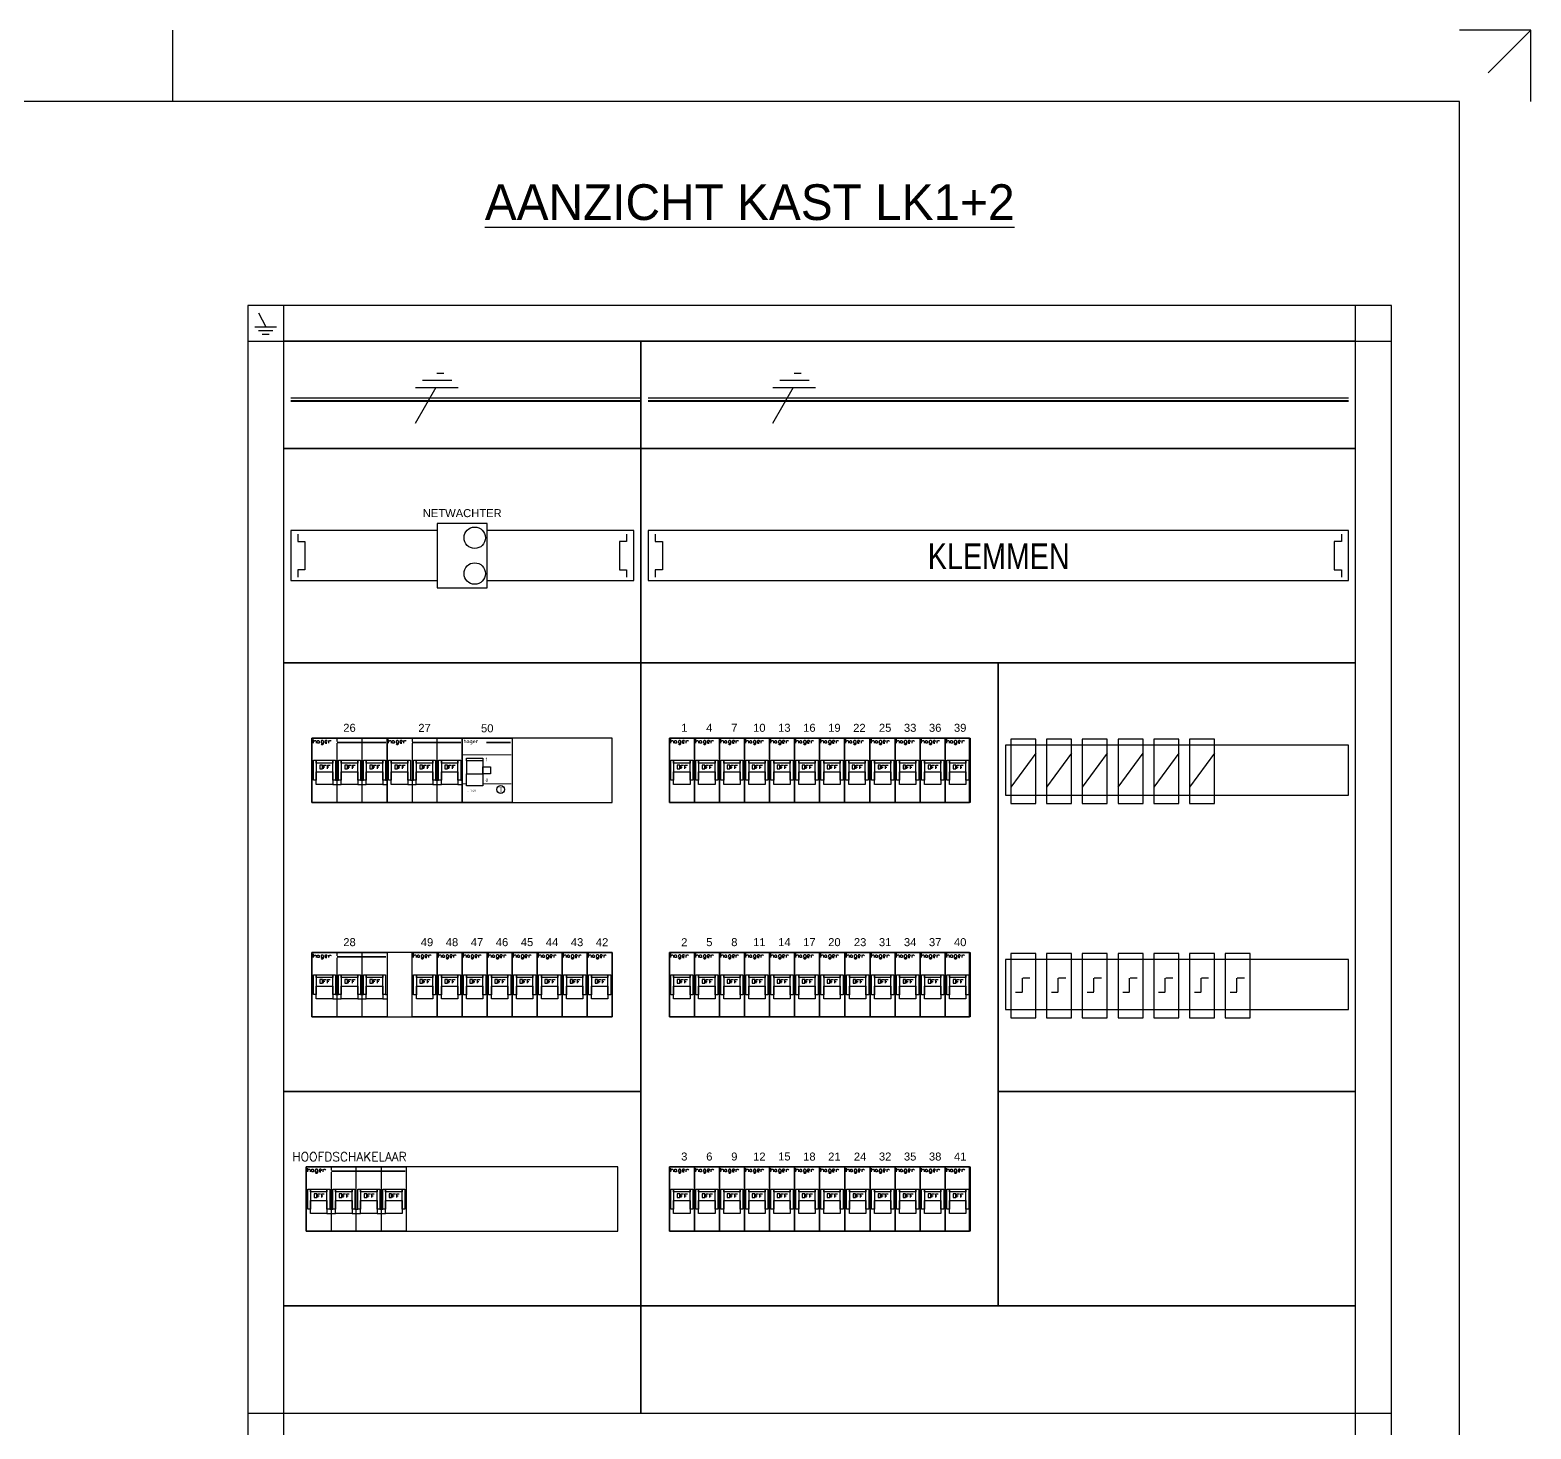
# Model space of a CAD drawing. Header units: millimetres. Extents: x 0 to 420, y 0 to 297.
# Drawn here: x 210 to 420, y 101.2 to 297 of the extents above; entities that cross this region are included whole.
import ezdxf
from ezdxf.enums import TextEntityAlignment as Align

# ---------------------------------------------------------------- set-up
doc = ezdxf.new("R2010")
doc.units = ezdxf.units.MM
doc.layers.get('0').update_dxf_attribs({"linetype": 'CONTINUOUS'})
for name, color, linetype in [('00att018', 1, 'CONTINUOUS'), ('00kad018', 1, 'CONTINUOUS'), ('00kad070', 5, 'CONTINUOUS'), ('BL$2----_KADER', 7, 'CONTINUOUS'), ('KAST AANZICHT', 1, 'CONTINUOUS'), ('Kast-aanzicht', 1, 'CONTINUOUS')]:
    doc.layers.add(name, color=color, linetype=linetype)
doc.styles.add('BURO-050', font='BUROFONT.shx', dxfattribs={"height": 5})
doc.styles.add('GREEN', font='txt')
doc.styles.add('NOOTER', font='arial.ttf')
doc.styles.add('ROMANS', font='romans', dxfattribs={"height": 2})
doc.styles.get("Standard").update_dxf_attribs({"font": 'ISOCP'})

# ---------------------------------------------------------------- blocks, each defined once
blk = doc.blocks.new('a3-windesheim-hor')
at = {"layer": '00kad018', "color": 1}
for p, q in [((230, 287), (230, 297)), ((420, 297), (410, 297)), ((420, 297), (414, 291)), ((420, 287), (420, 297))]:
    blk.add_line(p, q, dxfattribs=at)
at = {"layer": '00kad070', "color": 5}
for p, q in [((410, 287), (20, 287)), ((410, 10), (410, 287))]:
    blk.add_line(p, q, dxfattribs=at)
blk = doc.blocks.new('HAG08')
at = {"color": 0}
for p, q in [((-16.5, -3.5), (-16.5, -0.8)), ((-16.5, -0.8), (-16.5, -0.8)), ((-16.5, -2.6), (-15.6, -1.7)), ((-15.6, -1.7), (-15.2, -1.7)), ((-15.2, -1.7), (-14.7, -2.2)), ((-14.7, -2.2), (-14.7, -3.5)), ((-14.7, -3.5), (-14.7, -3.5)), ((-13.8, -2.2), (-13.4, -1.7)), ((-13.8, -3.1), (-13.8, -2.2)), ((-13.4, -3.5), (-13.8, -3.1)), ((-13.4, -1.7), (-13, -1.7)), ((-13, -3.5), (-13.4, -3.5)), ((-13, -1.7), (-12.5, -2.2)), ((-12.5, -3.1), (-13, -3.5)), ((-12.5, -2.2), (-12.5, -3.1)), ((-12.5, -3.1), (-12.1, -3.5)), ((-12.1, -3.5), (-12.1, -3.5)), ((-10.7, -1.7), (-11.2, -2.2)), ((-11.2, -2.2), (-11.2, -3.1)), ((-11.2, -3.1), (-10.7, -3.5)), ((-11.2, -3.9), (-10.7, -4.4)), ((-9.9, -1.7), (-10.7, -1.7)), ((-10.7, -3.5), (-9.4, -3.5)), ((-10.7, -4.4), (-9.9, -4.4)), ((-9.4, -2.2), (-9.9, -1.7)), ((-9.9, -4.4), (-9.4, -3.9)), ((-9.4, -3.9), (-9.4, -2.2)), ((-9.4, -3.5), (-9.4, -3.5)), ((-8.1, -1.7), (-8.5, -2.2)), ((-8.5, -2.2), (-8.5, -3.1)), ((-8.5, -2.6), (-7.2, -2.6)), ((-8.5, -3.1), (-8.1, -3.5)), ((-7.2, -1.7), (-8.1, -1.7)), ((-8.1, -3.5), (-7.2, -3.5)), ((-6.8, -2.2), (-7.2, -1.7)), ((-7.2, -2.6), (-6.8, -2.2)), ((-7.2, -3.5), (-7.2, -3.5)), ((-5.9, -1.7), (-5.9, -3.5)), ((-5.9, -2.6), (-5, -1.7)), ((-5.9, -3.5), (-5.9, -3.5)), ((-5, -1.7), (-4.6, -1.7)), ((-4.6, -1.7), (-4.1, -2.2)), ((-4.1, -2.2), (-4.1, -2.2)), ((-10.2, -18.8), (-12, -18.8)), ((-12, -18.8), (-12, -21.5)), ((-10.2, -21.5), (-10.2, -18.8)), ((-9.3, -21.5), (-9.3, -18.8)), ((-9.3, -18.8), (-7.6, -18.8)), ((-9.3, -20.2), (-8.5, -20.2)), ((-8.5, -20.2), (-8.5, -20.2)), ((-7.6, -18.8), (-7.6, -18.8)), ((-6.7, -21.5), (-6.7, -18.8)), ((-6.7, -18.8), (-4.9, -18.8)), ((-6.7, -20.2), (-5.8, -20.2)), ((-5.8, -20.2), (-5.8, -20.2)), ((-4.9, -18.8), (-4.9, -18.8)), ((-12, -21.5), (-10.2, -21.5)), ((-12, -21.5), (-12, -21.5))]:
    blk.add_line(p, q, dxfattribs=at)
for points in [[(-17.5, -45), (-17.5, 0), (0, 0), (0, -45)], [(-16.5, -29.5), (-16.5, -15.5), (-14.5, -15.5), (-14.5, -29.5)], [(-14.5, -17.5), (-14.5, -15.5), (-3, -15.5), (-3, -17.5)], [(-3, -29.5), (-3, -15.5), (-1, -15.5), (-1, -29.5)], [(-14.5, -32.5), (-14.5, -23.5), (-3, -23.5), (-3, -32.5)]]:
    blk.add_lwpolyline(points, close=True, dxfattribs=at)
blk = doc.blocks.new('HAG09')
at = {"color": 0}
for p, q in [((-52.5, 0), (-52.5, -2.4)), ((-35, -2.4), (-35, 0)), ((-17.5, 0), (-17.5, -2.4)), ((-69, -3.5), (-69, -0.8)), ((-69, -0.8), (-69, -0.8)), ((-69, -2.6), (-68.1, -1.7)), ((-68.1, -1.7), (-67.6, -1.7)), ((-67.6, -1.7), (-67.2, -2.2)), ((-67.2, -2.2), (-67.2, -3.5)), ((-67.2, -3.5), (-67.2, -3.5)), ((-66.3, -2.2), (-65.9, -1.7)), ((-66.3, -3.1), (-66.3, -2.2)), ((-65.9, -3.5), (-66.3, -3.1)), ((-65.9, -1.7), (-65.4, -1.7)), ((-65.4, -3.5), (-65.9, -3.5)), ((-65.4, -1.7), (-65, -2.2)), ((-65, -3.1), (-65.4, -3.5)), ((-65, -2.2), (-65, -3.1)), ((-65, -3.1), (-64.6, -3.5)), ((-64.6, -3.5), (-64.6, -3.5)), ((-63.2, -1.7), (-63.7, -2.2)), ((-63.7, -2.2), (-63.7, -3.1)), ((-63.7, -3.1), (-63.2, -3.5)), ((-63.7, -3.9), (-63.2, -4.4)), ((-62.3, -1.7), (-63.2, -1.7)), ((-63.2, -3.5), (-61.9, -3.5)), ((-63.2, -4.4), (-62.3, -4.4)), ((-61.9, -2.2), (-62.3, -1.7)), ((-62.3, -4.4), (-61.9, -3.9)), ((-61.9, -3.9), (-61.9, -2.2)), ((-61.9, -3.5), (-61.9, -3.5)), ((-60.6, -1.7), (-61, -2.2)), ((-61, -2.2), (-61, -3.1)), ((-61, -2.6), (-59.7, -2.6)), ((-61, -3.1), (-60.6, -3.5)), ((-59.7, -1.7), (-60.6, -1.7)), ((-60.6, -3.5), (-59.7, -3.5)), ((-59.2, -2.2), (-59.7, -1.7)), ((-59.7, -2.6), (-59.2, -2.2)), ((-59.7, -3.5), (-59.7, -3.5)), ((-58.4, -1.7), (-58.4, -3.5)), ((-58.4, -2.6), (-57.5, -1.7)), ((-58.4, -3.5), (-58.4, -3.5)), ((-57.5, -1.7), (-57, -1.7)), ((-57, -1.7), (-56.6, -2.2)), ((-56.6, -2.2), (-56.6, -2.2)), ((-52.5, -3.6), (-52.5, -45)), ((-35, -45), (-35, -3.6)), ((-17.5, -3.6), (-17.5, -45)), ((-62.7, -18.8), (-64.5, -18.8)), ((-64.5, -18.8), (-64.5, -21.5)), ((-62.7, -21.5), (-62.7, -18.8)), ((-61.8, -21.5), (-61.8, -18.8)), ((-61.8, -18.8), (-60.1, -18.8)), ((-61.8, -20.2), (-60.9, -20.2)), ((-60.9, -20.2), (-60.9, -20.2)), ((-60.1, -18.8), (-60.1, -18.8)), ((-59.2, -21.5), (-59.2, -18.8)), ((-59.2, -18.8), (-57.4, -18.8)), ((-59.2, -20.2), (-58.3, -20.2)), ((-58.3, -20.2), (-58.3, -20.2)), ((-57.4, -18.8), (-57.4, -18.8)), ((-45.2, -18.8), (-47, -18.8)), ((-47, -18.8), (-47, -21.5)), ((-45.2, -21.5), (-45.2, -18.8)), ((-44.3, -21.5), (-44.3, -18.8)), ((-44.3, -18.8), (-42.6, -18.8)), ((-44.3, -20.2), (-43.5, -20.2)), ((-43.5, -20.2), (-43.5, -20.2)), ((-42.6, -18.8), (-42.6, -18.8)), ((-41.7, -21.5), (-41.7, -18.8)), ((-41.7, -18.8), (-39.9, -18.8)), ((-41.7, -20.2), (-40.8, -20.2)), ((-40.8, -20.2), (-40.8, -20.2)), ((-39.9, -18.8), (-39.9, -18.8)), ((-27.7, -18.8), (-29.5, -18.8)), ((-29.5, -18.8), (-29.5, -21.5)), ((-27.7, -21.5), (-27.7, -18.8)), ((-26.9, -21.5), (-26.9, -18.8)), ((-26.9, -18.8), (-25.1, -18.8)), ((-26.9, -20.2), (-26, -20.2)), ((-26, -20.2), (-26, -20.2)), ((-25.1, -18.8), (-25.1, -18.8)), ((-24.2, -21.5), (-24.2, -18.8)), ((-24.2, -18.8), (-22.4, -18.8)), ((-24.2, -20.2), (-23.3, -20.2)), ((-23.3, -20.2), (-23.3, -20.2)), ((-22.4, -18.8), (-22.4, -18.8)), ((-10.3, -18.8), (-12, -18.8)), ((-12, -18.8), (-12, -21.5)), ((-10.3, -21.5), (-10.3, -18.8)), ((-9.4, -21.5), (-9.4, -18.8)), ((-9.4, -18.8), (-7.6, -18.8)), ((-9.4, -20.2), (-8.5, -20.2)), ((-8.5, -20.2), (-8.5, -20.2)), ((-7.6, -18.8), (-7.6, -18.8)), ((-6.7, -21.5), (-6.7, -18.8)), ((-6.7, -18.8), (-4.9, -18.8)), ((-6.7, -20.2), (-5.8, -20.2)), ((-5.8, -20.2), (-5.8, -20.2)), ((-4.9, -18.8), (-5, -18.8)), ((-64.5, -21.5), (-62.7, -21.5)), ((-64.5, -21.5), (-64.5, -21.5)), ((-53.5, -29.5), (-51.5, -29.5)), ((-47, -21.5), (-45.2, -21.5)), ((-47, -21.5), (-47, -21.5)), ((-36, -29.5), (-34, -29.5)), ((-29.5, -21.5), (-27.7, -21.5)), ((-29.5, -21.5), (-29.5, -21.5)), ((-18.5, -29.5), (-16.5, -29.5)), ((-12, -21.5), (-10.3, -21.5)), ((-12, -21.5), (-12, -21.5)), ((-55.5, -32.5), (-49.5, -32.5)), ((-38, -32.5), (-32, -32.5)), ((-20.5, -32.5), (-14.5, -32.5))]:
    blk.add_line(p, q, dxfattribs=at)
for points in [[(-70, -45), (-70, 0), (0, 0), (0, -45)], [(-69, -29.5), (-69, -15.5), (-67, -15.5), (-67, -29.5)], [(-67, -17.5), (-67, -15.5), (-55.5, -15.5), (-55.5, -17.5)], [(-55.5, -29.5), (-55.5, -15.5), (-53.5, -15.5), (-53.5, -29.5)], [(-51.5, -29.5), (-51.5, -15.5), (-49.5, -15.5), (-49.5, -29.5)], [(-49.5, -17.5), (-49.5, -15.5), (-38, -15.5), (-38, -17.5)], [(-38, -29.5), (-38, -15.5), (-36, -15.5), (-36, -29.5)], [(-34, -29.5), (-34, -15.5), (-32, -15.5), (-32, -29.5)], [(-32, -17.5), (-32, -15.5), (-20.5, -15.5), (-20.5, -17.5)], [(-20.5, -29.5), (-20.5, -15.5), (-18.5, -15.5), (-18.5, -29.5)], [(-16.5, -29.5), (-16.5, -15.5), (-14.5, -15.5), (-14.5, -29.5)], [(-14.5, -17.5), (-14.5, -15.5), (-3, -15.5), (-3, -17.5)], [(-3, -29.5), (-3, -15.5), (-1, -15.5), (-1, -29.5)], [(-67, -32.5), (-67, -23.5), (-55.5, -23.5), (-55.5, -32.5)], [(-49.5, -32.5), (-49.5, -23.5), (-38, -23.5), (-38, -32.5)], [(-32, -32.5), (-32, -23.5), (-20.5, -23.5), (-20.5, -32.5)], [(-14.5, -32.5), (-14.5, -23.5), (-3, -23.5), (-3, -32.5)]]:
    blk.add_lwpolyline(points, close=True, dxfattribs=at)
at = {"color": 0, "const_width": 1.2}
blk.add_lwpolyline([(-52.5, -3), (-0.7, -3)], dxfattribs=at)
blk = doc.blocks.new('HAG07')
at = {"color": 0}
for p, q in [((0.22, 8.85), (0.22, 9.42)), ((0.22, 9.42), (0.22, 9.42)), ((0.22, 9.04), (0.41, 9.23)), ((0.41, 9.23), (0.5, 9.23)), ((0.5, 9.23), (0.6, 9.14)), ((0.6, 9.14), (0.6, 8.85)), ((0.79, 9.14), (0.88, 9.23)), ((0.79, 8.95), (0.79, 9.14)), ((0.88, 9.23), (0.97, 9.23)), ((0.97, 9.23), (1.07, 9.14)), ((1.07, 9.14), (1.07, 8.95)), ((1.44, 9.23), (1.35, 9.14)), ((1.35, 9.14), (1.35, 8.95)), ((1.63, 9.23), (1.44, 9.23)), ((1.73, 9.14), (1.63, 9.23)), ((1.73, 8.76), (1.73, 9.14)), ((2.01, 9.23), (1.92, 9.14)), ((1.92, 9.14), (1.92, 8.95)), ((1.92, 9.04), (2.2, 9.04)), ((2.2, 9.23), (2.01, 9.23)), ((2.29, 9.14), (2.2, 9.23)), ((2.2, 9.04), (2.29, 9.14)), ((2.48, 9.23), (2.48, 8.85)), ((2.48, 9.04), (2.67, 9.23)), ((2.67, 9.23), (2.76, 9.23)), ((2.76, 9.23), (2.86, 9.14)), ((2.86, 9.14), (2.86, 9.14)), ((3.73, 9.6), (3.73, 9.09)), ((7.47, 9.09), (7.47, 9.6)), ((0.6, 8.85), (0.6, 8.85)), ((0.88, 8.85), (0.79, 8.95)), ((0.97, 8.85), (0.88, 8.85)), ((1.07, 8.95), (0.97, 8.85)), ((1.07, 8.95), (1.16, 8.85)), ((1.16, 8.85), (1.16, 8.85)), ((1.35, 8.95), (1.44, 8.85)), ((1.35, 8.76), (1.44, 8.66)), ((1.44, 8.85), (1.73, 8.85)), ((1.44, 8.66), (1.63, 8.66)), ((1.63, 8.66), (1.73, 8.76)), ((1.73, 8.85), (1.73, 8.85)), ((1.92, 8.95), (2.01, 8.85)), ((2.01, 8.85), (2.2, 8.85)), ((2.2, 8.85), (2.2, 8.85)), ((2.48, 8.85), (2.48, 8.85)), ((3.73, 8.83), (3.73, 0)), ((7.47, 0), (7.47, 8.83)), ((1.56, 5.58), (1.18, 5.58)), ((1.18, 5.58), (1.18, 5.01)), ((1.18, 5.01), (1.56, 5.01)), ((1.18, 5.01), (1.18, 5.01)), ((1.56, 5.01), (1.56, 5.58)), ((1.74, 5.01), (1.74, 5.58)), ((1.74, 5.58), (2.12, 5.58)), ((1.74, 5.3), (1.93, 5.3)), ((1.93, 5.3), (1.93, 5.3)), ((2.12, 5.58), (2.12, 5.58)), ((2.31, 5.01), (2.31, 5.58)), ((2.31, 5.58), (2.69, 5.58)), ((2.31, 5.3), (2.5, 5.3)), ((2.5, 5.3), (2.5, 5.3)), ((2.69, 5.58), (2.69, 5.58)), ((5.29, 5.58), (4.91, 5.58)), ((4.91, 5.58), (4.91, 5.01)), ((4.91, 5.01), (5.29, 5.01)), ((4.91, 5.01), (4.91, 5.01)), ((5.29, 5.01), (5.29, 5.58)), ((5.47, 5.01), (5.47, 5.58)), ((5.47, 5.58), (5.85, 5.58)), ((5.47, 5.3), (5.66, 5.3)), ((5.66, 5.3), (5.66, 5.3)), ((5.85, 5.58), (5.85, 5.58)), ((6.04, 5.01), (6.04, 5.58)), ((6.04, 5.58), (6.42, 5.58)), ((6.04, 5.3), (6.23, 5.3)), ((6.23, 5.3), (6.23, 5.3)), ((6.42, 5.58), (6.42, 5.58)), ((9.02, 5.58), (8.64, 5.58)), ((8.64, 5.58), (8.64, 5.01)), ((8.64, 5.01), (9.02, 5.01)), ((8.64, 5.01), (8.64, 5.01)), ((9.02, 5.01), (9.02, 5.58)), ((9.2, 5.01), (9.2, 5.58)), ((9.2, 5.58), (9.58, 5.58)), ((9.2, 5.3), (9.39, 5.3)), ((9.39, 5.3), (9.39, 5.3)), ((9.58, 5.58), (9.58, 5.58)), ((9.77, 5.01), (9.77, 5.58)), ((9.77, 5.58), (10.15, 5.58)), ((9.77, 5.3), (9.96, 5.3)), ((9.96, 5.3), (9.96, 5.3)), ((10.15, 5.58), (10.15, 5.58)), ((3.09, 2.67), (4.37, 2.67)), ((3.52, 3.31), (3.95, 3.31)), ((6.83, 2.67), (8.11, 2.67)), ((7.25, 3.31), (7.68, 3.31)), ((10.56, 2.67), (11.2, 2.67)), ((10.99, 3.31), (11.2, 3.31))]:
    blk.add_line(p, q, dxfattribs=at)
for points in [[(0, 0), (0, 9.6), (11.2, 9.6), (11.2, 0)], [(0.21, 3.31), (0.21, 6.29), (0.64, 6.29), (0.64, 3.31)], [(0.64, 5.87), (0.64, 6.29), (3.09, 6.29), (3.09, 5.87)], [(0.64, 2.67), (0.64, 4.59), (3.09, 4.59), (3.09, 2.67)], [(3.09, 3.31), (3.09, 6.29), (3.52, 6.29), (3.52, 3.31)], [(3.95, 3.31), (3.95, 6.29), (4.37, 6.29), (4.37, 3.31)], [(4.37, 5.87), (4.37, 6.29), (6.83, 6.29), (6.83, 5.87)], [(4.37, 2.67), (4.37, 4.59), (6.83, 4.59), (6.83, 2.67)], [(6.83, 3.31), (6.83, 6.29), (7.25, 6.29), (7.25, 3.31)], [(7.68, 3.31), (7.68, 6.29), (8.11, 6.29), (8.11, 3.31)], [(8.11, 5.87), (8.11, 6.29), (10.56, 6.29), (10.56, 5.87)], [(8.11, 2.67), (8.11, 4.59), (10.56, 4.59), (10.56, 2.67)], [(10.56, 3.31), (10.56, 6.29), (10.99, 6.29), (10.99, 3.31)]]:
    blk.add_lwpolyline(points, close=True, dxfattribs=at)
at = {"color": 0, "const_width": 0.256}
blk.add_lwpolyline([(3.73, 8.96), (11.05, 8.96)], dxfattribs=at)
blk = doc.blocks.new('HAG06')
at = {"color": 0}
for p, q in [((-32.000023, -16.000013), (-32.000023, -25.000013)), ((-20.500021, -16.000011), (-20.500021, -25.000011))]:
    blk.add_line(p, q, dxfattribs=at)
for points in [[(-35.000023, -45.000046), (-35.000023, -0.000004), (0, 0), (0.000008, -45.000046)], [(-32.000023, -16.000011), (-32.000023, -14.000013), (-20.500021, -14.000013), (-20.500021, -16.000011)], [(-20.500021, -25.000011), (-20.500021, -20.000011), (-15.000019, -20.000011), (-15.000019, -25.000011)], [(-32.000023, -33.500015), (-32.000023, -25.000011), (-20.500021, -25.000011), (-20.500021, -33.500015)]]:
    blk.add_lwpolyline(points, close=True, dxfattribs=at)
for points, const_width in [([(-18.040416, -3.000011), (-1.000008, -3.000015)], 1.2), ([(-34.500023, -11.700043), (-0.500019, -11.700043)], 0.7), ([(-34.500023, -32.10004), (-32.000023, -32.10004)], 0.7), ([(-20.500021, -32.10004), (-0.500015, -32.10004)], 0.7)]:
    blk.add_lwpolyline(points, dxfattribs=dict(at, const_width=const_width))
blk.add_circle((-8.000008, -36.000046), 2.750001, dxfattribs=at)
for s, height, p in [('hager', 2.652707, (-34.000023, -3.500015)), ('1', 2.518582, (-18.600019, -16.200043)), ('0', 2.518582, (-18.600019, -30.800045)), ('U 740', 1.538418, (-31.600025, -37.600044)), ('T', 3.5, (-9.300018, -38.000046))]:
    blk.add_text(s, height=height, dxfattribs=at).set_placement(p)

msp = doc.modelspace()

# ---------------------------------------------------------------- linework, layer by layer
at = {"layer": 'KAST AANZICHT', "color": 1, "linetype": 'Continuous'}
for p, q in [((400.47, 258.44), (240.47, 258.44)), ((240.47, 258.44), (240.47, 98.44)), ((245.47, 258.44), (245.47, 98.44)), ((395.47, 98.44), (395.47, 258.44)), ((400.47, 98.44), (400.47, 258.44)), ((241.97, 257.44), (242.97, 255.44)), ((241.47, 255.44), (244.47, 255.44)), ((241.97, 254.94), (243.97, 254.94)), ((242.47, 254.44), (243.47, 254.44)), ((240.47, 253.44), (400.47, 253.44)), ((264.91, 247.98), (269.03, 247.98)), ((266.91, 248.98), (267.91, 248.98)), ((314.91, 247.98), (319.03, 247.98)), ((316.91, 248.98), (317.91, 248.98)), ((263.91, 241.98), (266.83, 247.02)), ((263.91, 246.98), (269.91, 246.98)), ((313.91, 241.98), (316.83, 247.02)), ((313.91, 246.98), (319.91, 246.98)), ((295.47, 245.46), (246.47, 245.46)), ((295.47, 245.12), (246.47, 245.12)), ((295.47, 245.02), (246.47, 245.02)), ((394.47, 245.46), (296.47, 245.46)), ((394.47, 245.12), (296.47, 245.12)), ((394.47, 245.02), (296.47, 245.02)), ((247.47, 226.44), (247.47, 225.44)), ((247.47, 225.44), (248.47, 225.44)), ((248.47, 225.44), (248.47, 221.44)), ((293.47, 225.44), (292.47, 225.44)), ((292.47, 225.44), (292.47, 221.44)), ((293.47, 226.44), (293.47, 225.44)), ((297.47, 226.44), (297.47, 225.44)), ((297.47, 225.44), (298.47, 225.44)), ((298.47, 225.44), (298.47, 221.44)), ((393.47, 225.44), (392.47, 225.44)), ((392.47, 225.44), (392.47, 221.44)), ((393.47, 226.44), (393.47, 225.44)), ((248.47, 221.44), (247.47, 221.44)), ((247.47, 221.44), (247.47, 220.44)), ((292.47, 221.44), (293.47, 221.44)), ((293.47, 221.44), (293.47, 220.44)), ((298.47, 221.44), (297.47, 221.44)), ((297.47, 221.44), (297.47, 220.44)), ((392.47, 221.44), (393.47, 221.44)), ((393.47, 221.44), (393.47, 220.44)), ((347.26, 191.06), (350.76, 195.82)), ((352.26, 191.06), (355.76, 195.82)), ((357.26, 191.06), (360.76, 195.82)), ((362.26, 191.06), (365.76, 195.82)), ((367.26, 191.06), (370.76, 195.82)), ((372.26, 191.06), (375.76, 195.82)), ((348.84, 162.38), (348.84, 164.3)), ((348.9, 164.34), (349.9, 164.34)), ((353.84, 162.38), (353.84, 164.3)), ((353.9, 164.34), (354.9, 164.34)), ((358.84, 162.38), (358.84, 164.3)), ((358.9, 164.34), (359.9, 164.34)), ((363.84, 162.38), (363.84, 164.3)), ((363.9, 164.34), (364.9, 164.34)), ((368.84, 162.38), (368.84, 164.3)), ((368.9, 164.34), (369.9, 164.34)), ((373.84, 162.38), (373.84, 164.3)), ((373.9, 164.34), (374.9, 164.34)), ((378.84, 162.38), (378.84, 164.3)), ((378.9, 164.34), (379.9, 164.34)), ((347.9, 162.34), (348.84, 162.34)), ((352.9, 162.34), (353.84, 162.34)), ((357.9, 162.34), (358.84, 162.34)), ((362.9, 162.34), (363.84, 162.34)), ((367.9, 162.34), (368.84, 162.34)), ((372.9, 162.34), (373.84, 162.34)), ((377.9, 162.34), (378.84, 162.34)), ((240.47, 103.44), (400.47, 103.44))]:
    msp.add_line(p, q, dxfattribs=at)
for points in [[(245.47, 238.44), (295.47, 238.44), (295.47, 253.44), (245.47, 253.44)], [(295.47, 238.44), (395.47, 238.44), (395.47, 253.44), (295.47, 253.44)], [(245.47, 208.44), (295.47, 208.44), (295.47, 238.44), (245.47, 238.44)], [(295.47, 208.44), (395.47, 208.44), (395.47, 238.44), (295.47, 238.44)], [(266.97, 218.94), (273.97, 218.94), (273.97, 227.94), (266.97, 227.94)], [(296.47, 219.94), (394.47, 219.94), (394.47, 226.94), (296.47, 226.94)], [(245.47, 148.44), (295.47, 148.44), (295.47, 208.44), (245.47, 208.44)], [(295.47, 118.44), (345.47, 118.44), (345.47, 208.44), (295.47, 208.44)], [(345.47, 148.44), (395.47, 148.44), (395.47, 208.44), (345.47, 208.44)], [(249.45, 188.9), (291.45, 188.9), (291.45, 197.9), (249.45, 197.9)], [(299.45, 188.9), (341.45, 188.9), (341.45, 197.9), (299.45, 197.9)], [(347.22, 188.76), (350.72, 188.76), (350.72, 197.76), (347.22, 197.76)], [(352.22, 188.76), (355.72, 188.76), (355.72, 197.76), (352.22, 197.76)], [(357.22, 188.76), (360.72, 188.76), (360.72, 197.76), (357.22, 197.76)], [(362.22, 188.76), (365.72, 188.76), (365.72, 197.76), (362.22, 197.76)], [(367.22, 188.76), (370.72, 188.76), (370.72, 197.76), (367.22, 197.76)], [(372.22, 188.76), (375.72, 188.76), (375.72, 197.76), (372.22, 197.76)], [(346.47, 189.94), (394.47, 189.94), (394.47, 196.94), (346.47, 196.94)], [(346.47, 189.94), (394.47, 189.94), (394.47, 196.94), (346.47, 196.94)], [(249.45, 158.9), (291.45, 158.9), (291.45, 167.9), (249.45, 167.9)], [(299.45, 158.9), (341.45, 158.9), (341.45, 167.9), (299.45, 167.9)], [(346.47, 159.94), (394.47, 159.94), (394.47, 166.94), (346.47, 166.94)], [(346.47, 159.94), (394.47, 159.94), (394.47, 166.94), (346.47, 166.94)], [(347.22, 158.76), (350.72, 158.76), (350.72, 167.76), (347.22, 167.76)], [(352.22, 158.76), (355.72, 158.76), (355.72, 167.76), (352.22, 167.76)], [(357.22, 158.76), (360.72, 158.76), (360.72, 167.76), (357.22, 167.76)], [(362.22, 158.76), (365.72, 158.76), (365.72, 167.76), (362.22, 167.76)], [(367.22, 158.76), (370.72, 158.76), (370.72, 167.76), (367.22, 167.76)], [(372.22, 158.76), (375.72, 158.76), (375.72, 167.76), (372.22, 167.76)], [(377.22, 158.76), (380.72, 158.76), (380.72, 167.76), (377.22, 167.76)], [(245.47, 118.44), (295.47, 118.44), (295.47, 148.44), (245.47, 148.44)], [(345.47, 118.44), (395.47, 118.44), (395.47, 148.44), (345.47, 148.44)], [(248.65, 128.9), (292.25, 128.9), (292.25, 137.9), (248.65, 137.9)], [(299.45, 128.9), (341.45, 128.9), (341.45, 137.9), (299.45, 137.9)], [(245.47, 103.44), (295.47, 103.44), (295.47, 118.44), (245.47, 118.44)], [(295.47, 103.44), (395.47, 103.44), (395.47, 118.44), (295.47, 118.44)]]:
    msp.add_lwpolyline(points, close=True, dxfattribs=at)
for points in [[(266.97, 226.94), (246.47, 226.94), (246.47, 219.94), (266.97, 219.94)], [(273.97, 219.94), (294.47, 219.94), (294.47, 226.94), (273.97, 226.94)]]:
    msp.add_lwpolyline(points, dxfattribs=at)
at = {"layer": 'KAST AANZICHT'}
for centre in [(272.22, 225.94), (272.22, 220.94)]:
    msp.add_circle(centre, 1.5, dxfattribs=at)

# ---------------------------------------------------------------- block references
at = {"layer": '00att018', "xscale": 0.1996429433668394, "yscale": 0.1996429433668394, "zscale": 0.1996429433668394}
msp.add_blockref('HAG06', (277.44, 197.9), dxfattribs=at)
at = {"layer": 'BL$2----_KADER'}
msp.add_blockref('a3-windesheim-hor', (0, 0), dxfattribs=at)
at = {"layer": 'KAST AANZICHT'}
for name, p, xscale, yscale, zscale in [('HAG07', (249.45, 188.9), 0.9375, 0.9375, 0.9375), ('HAG07', (259.95, 188.9), 0.9375, 0.9375, 0.9375), ('HAG08', (302.95, 197.9), 0.2000000000000455, 0.2000000000000455, 0.2000000000000455), ('HAG08', (306.45, 197.9), 0.2000000000000455, 0.2000000000000455, 0.2000000000000455), ('HAG08', (309.95, 197.9), 0.2000000000000455, 0.2000000000000455, 0.2000000000000455), ('HAG08', (313.45, 197.9), 0.2000000000000455, 0.2000000000000455, 0.2000000000000455), ('HAG08', (316.95, 197.9), 0.2000000000000455, 0.2000000000000455, 0.2000000000000455), ('HAG08', (320.45, 197.9), 0.2000000000000455, 0.2000000000000455, 0.2000000000000455), ('HAG08', (323.95, 197.9), 0.2000000000000455, 0.2000000000000455, 0.2000000000000455), ('HAG08', (327.45, 197.9), 0.2000000000000455, 0.2000000000000455, 0.2000000000000455), ('HAG08', (331.05, 197.9), 0.2000000000000455, 0.2000000000000455, 0.2000000000000455), ('HAG08', (334.55, 197.9), 0.2000000000000455, 0.2000000000000455, 0.2000000000000455), ('HAG08', (338.05, 197.9), 0.2000000000000455, 0.2000000000000455, 0.2000000000000455), ('HAG08', (341.55, 197.9), 0.2000000000000455, 0.2000000000000455, 0.2000000000000455), ('HAG07', (249.45, 158.9), 0.9375, 0.9375, 0.9375), ('HAG08', (266.95, 167.9), 0.2000000000000455, 0.2000000000000455, 0.2000000000000455), ('HAG08', (270.45, 167.9), 0.2000000000000455, 0.2000000000000455, 0.2000000000000455), ('HAG08', (273.95, 167.9), 0.2000000000000455, 0.2000000000000455, 0.2000000000000455), ('HAG08', (277.45, 167.9), 0.2000000000000455, 0.2000000000000455, 0.2000000000000455), ('HAG08', (280.95, 167.9), 0.2000000000000455, 0.2000000000000455, 0.2000000000000455), ('HAG08', (284.45, 167.9), 0.2000000000000455, 0.2000000000000455, 0.2000000000000455), ('HAG08', (287.95, 167.9), 0.2000000000000455, 0.2000000000000455, 0.2000000000000455), ('HAG08', (291.45, 167.9), 0.2000000000000455, 0.2000000000000455, 0.2000000000000455), ('HAG08', (302.95, 167.9), 0.2000000000000455, 0.2000000000000455, 0.2000000000000455), ('HAG08', (306.45, 167.9), 0.2000000000000455, 0.2000000000000455, 0.2000000000000455), ('HAG08', (309.95, 167.9), 0.2000000000000455, 0.2000000000000455, 0.2000000000000455), ('HAG08', (313.45, 167.9), 0.2000000000000455, 0.2000000000000455, 0.2000000000000455), ('HAG08', (316.95, 167.9), 0.2000000000000455, 0.2000000000000455, 0.2000000000000455), ('HAG08', (320.45, 167.9), 0.2000000000000455, 0.2000000000000455, 0.2000000000000455), ('HAG08', (323.95, 167.9), 0.2000000000000455, 0.2000000000000455, 0.2000000000000455), ('HAG08', (327.55, 167.9), 0.2000000000000455, 0.2000000000000455, 0.2000000000000455), ('HAG08', (331.05, 167.9), 0.2000000000000455, 0.2000000000000455, 0.2000000000000455), ('HAG08', (334.55, 167.9), 0.2000000000000455, 0.2000000000000455, 0.2000000000000455), ('HAG08', (338.05, 167.9), 0.2000000000000455, 0.2000000000000455, 0.2000000000000455), ('HAG08', (341.55, 167.9), 0.2000000000000455, 0.2000000000000455, 0.2000000000000455), ('HAG09', (262.65, 137.9), 0.2000000000000455, 0.2000000000000455, 0.2000000000000455), ('HAG08', (302.95, 137.9), 0.2000000000000455, 0.2000000000000455, 0.2000000000000455), ('HAG08', (306.45, 137.9), 0.2000000000000455, 0.2000000000000455, 0.2000000000000455), ('HAG08', (309.95, 137.9), 0.2000000000000455, 0.2000000000000455, 0.2000000000000455), ('HAG08', (313.45, 137.9), 0.2000000000000455, 0.2000000000000455, 0.2000000000000455), ('HAG08', (316.95, 137.9), 0.2000000000000455, 0.2000000000000455, 0.2000000000000455), ('HAG08', (320.45, 137.9), 0.2000000000000455, 0.2000000000000455, 0.2000000000000455), ('HAG08', (323.95, 137.9), 0.2000000000000455, 0.2000000000000455, 0.2000000000000455), ('HAG08', (327.55, 137.9), 0.2000000000000455, 0.2000000000000455, 0.2000000000000455), ('HAG08', (331.05, 137.9), 0.2000000000000455, 0.2000000000000455, 0.2000000000000455), ('HAG08', (334.55, 137.9), 0.2000000000000455, 0.2000000000000455, 0.2000000000000455), ('HAG08', (338.05, 137.9), 0.2000000000000455, 0.2000000000000455, 0.2000000000000455), ('HAG08', (341.55, 137.9), 0.2000000000000455, 0.2000000000000455, 0.2000000000000455)]:
    msp.add_blockref(name, p, dxfattribs=dict(at, xscale=xscale, yscale=yscale, zscale=zscale))

# ---------------------------------------------------------------- texts
at = {"layer": 'KAST AANZICHT', "style": 'NOOTER'}
for s, p in [('NETWACHTER', (270.47, 229.39)), ('26', (254.7, 199.35)), ('27', (265.2, 199.35)), ('50', (273.97, 199.28)), ('1', (301.54, 199.35)), ('4', (305.04, 199.35)), ('7', (308.54, 199.35)), ('10', (312.04, 199.35)), ('13', (315.54, 199.35)), ('16', (319.04, 199.35)), ('19', (322.54, 199.35)), ('22', (326.04, 199.35)), ('25', (329.64, 199.35)), ('33', (333.14, 199.35)), ('36', (336.64, 199.35)), ('39', (340.14, 199.35)), ('28', (254.7, 169.35)), ('49', (265.54, 169.35)), ('48', (269.04, 169.35)), ('47', (272.54, 169.35)), ('46', (276.04, 169.35)), ('45', (279.54, 169.35)), ('44', (283.04, 169.35)), ('43', (286.54, 169.35)), ('42', (290.04, 169.35)), ('2', (301.54, 169.35)), ('5', (305.04, 169.35)), ('8', (308.54, 169.35)), ('11', (312.04, 169.35)), ('14', (315.54, 169.35)), ('17', (319.04, 169.35)), ('20', (322.54, 169.35)), ('23', (326.14, 169.35)), ('31', (329.64, 169.35)), ('34', (333.14, 169.35)), ('37', (336.64, 169.35)), ('40', (340.14, 169.35)), ('3', (301.54, 139.35)), ('6', (305.04, 139.35)), ('9', (308.54, 139.35)), ('12', (312.04, 139.35)), ('15', (315.54, 139.35)), ('18', (319.04, 139.35)), ('21', (322.54, 139.35)), ('24', (326.14, 139.35)), ('32', (329.64, 139.35)), ('35', (333.14, 139.35)), ('38', (336.64, 139.35)), ('41', (340.14, 139.35))]:
    msp.add_text(s, height=1.12, dxfattribs=at).set_placement(p, align=Align.MIDDLE)
at = {"layer": 'KAST AANZICHT', "color": 1, "linetype": 'Continuous', "style": 'GREEN', "width": 0.833333}
msp.add_text('KLEMMEN', height=3.6, dxfattribs=at).set_placement((335.61, 221.56))
at = {"layer": 'KAST AANZICHT', "style": 'ROMANS'}
msp.add_text('HOOFDSCHAKELAAR', height=1.2446, dxfattribs=at).set_placement((246.7, 138.7))
at = {"layer": 'Kast-aanzicht', "color": 4, "style": 'BURO-050'}
msp.add_text('%%UAANZICHT KAST LK1+2', height=5, dxfattribs=at).set_placement((273.63, 270.41))

doc.saveas('drawing.dxf')
